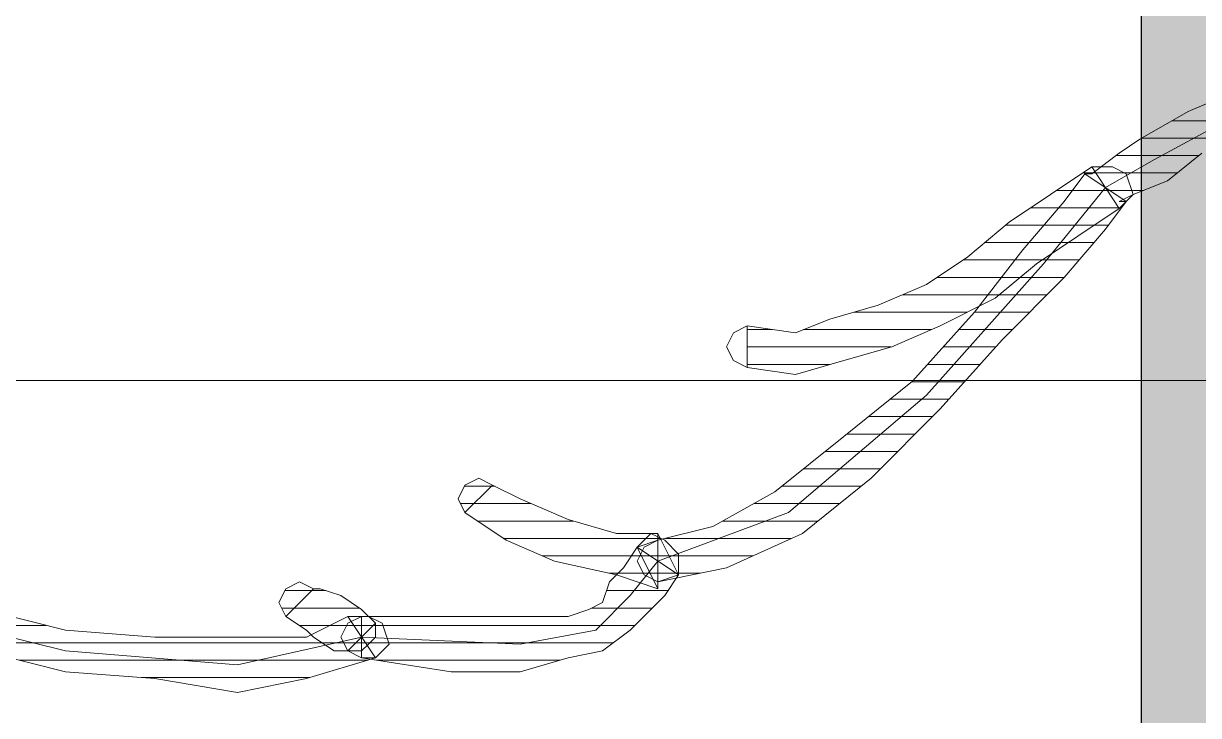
# Model space of a CAD drawing. Header units: centimetres. Extents: x 54005 to 61405, y 90310 to 94744.
# Drawn here: x 56879.86 to 56888.3, y 91995.57 to 92000.54 of the extents above; entities that cross this region are included whole.
import ezdxf

# ---------------------------------------------------------------- set-up
doc = ezdxf.new("R2010")
doc.units = ezdxf.units.CM
doc.header["$LTSCALE"] = 25
doc.layers.get('0').update_dxf_attribs({"lineweight": 0})
doc.layers.add('OC-Mutfak_Ekipman', color=252, linetype='Continuous')
doc.layers.add('OC-Tretuar', color=70, linetype='Continuous')
doc.layers.add('ÖLCULENDIRME', color=115, linetype='Continuous', lineweight=5)
pattern_1 = [(360, (-5108.51305, -673.59423), (1e-16, 0.125), [25])]

# ---------------------------------------------------------------- blocks, each defined once
blk = doc.blocks.new('sıcak servis-180x70x85-130')
at = {"layer": 'OC-Tretuar'}
h = blk.add_hatch(color=7, dxfattribs=at)
h.dxf.hatch_style = 1
h.paths.add_polyline_path([(466744.5381, -82664.4336, 0.414209), (466743.5381, -82665.4336, 0.414214), (466744.5381, -82666.4336), (466922.5381, -82666.4336, 0.414214), (466923.5381, -82665.4336, 0.414218), (466922.5381, -82664.4336)])
h.paths.add_polyline_path([(466744.5381, -82656.4336, 0.414214), (466743.5381, -82657.4336, 0.414218), (466744.5381, -82658.4336), (466922.5381, -82658.4336, 0.414209), (466923.5381, -82657.4336, 0.414214), (466922.5381, -82656.4336)])
h.paths.add_polyline_path([(466744.5381, -82648.4336, 0.414214), (466743.5381, -82649.4336, 0.414214), (466744.5381, -82650.4336), (466922.5381, -82650.4336, 0.414214), (466923.5381, -82649.4336, 0.414214), (466922.5381, -82648.4336)])
h.paths.add_polyline_path([(466922.5381, -82642.4336, 0.414214), (466923.5381, -82641.4336, 0.414214), (466922.5381, -82640.4336), (466744.5381, -82640.4336, 0.414214), (466743.5381, -82641.4336, 0.414214), (466744.5381, -82642.4336)])
h.paths.add_polyline_path([(466744.5381, -82632.4336, 0.414214), (466743.5381, -82633.4336, 0.414214), (466744.5381, -82634.4336), (466922.5381, -82634.4336, 0.414214), (466923.5381, -82633.4336, 0.414214), (466922.5381, -82632.4336)])
at = {"layer": 'OC-Mutfak_Ekipman'}
blk.add_line((466922.5381, -82666.4336), (466744.5381, -82666.4336), dxfattribs=at)
blk = doc.blocks.new('by')
at = {"ltscale": 30}
h = blk.add_hatch(dxfattribs=at)
h.set_pattern_fill('DC_LINES', color=256, scale=0.1, style=0)
h.set_pattern_definition(pattern_1)
edge = h.paths.add_edge_path(flags=0)
edge.add_line((6364.8357, 2248.3521), (6364.7361, 2248.3521))
edge.add_line((6364.7361, 2248.3521), (6365.2312, 2248.5011))
edge.add_line((6365.2312, 2248.5011), (6365.7263, 2248.6004))
edge.add_line((6365.7263, 2248.6004), (6366.32, 2248.5011))
edge.add_line((6366.32, 2248.5011), (6366.9626, 2248.4514))
edge.add_line((6366.9626, 2248.4514), (6367.5564, 2248.3024))
edge.add_line((6367.5564, 2248.3024), (6368.1999, 2248.1534))
edge.add_line((6368.1999, 2248.1534), (6368.7439, 2247.9547))
edge.add_line((6368.7439, 2247.9547), (6369.1394, 2247.8056))
edge.add_line((6369.1394, 2247.8056), (6369.0407, 2247.5076))
edge.add_line((6369.0407, 2247.5076), (6368.6452, 2247.6566))
edge.add_line((6368.6452, 2247.6566), (6368.1003, 2247.8554))
edge.add_line((6368.1003, 2247.8554), (6367.5564, 2248.0044))
edge.add_line((6367.5564, 2248.0044), (6366.9626, 2248.1534))
edge.add_line((6366.9626, 2248.1534), (6366.32, 2248.2031))
edge.add_line((6366.32, 2248.2031), (6365.7263, 2248.2031))
edge.add_line((6365.7263, 2248.2031), (6365.2312, 2248.2031))
edge.add_line((6365.2312, 2248.2031), (6364.9343, 2248.054))
edge.add_line((6364.9343, 2248.054), (6364.8357, 2248.054))
edge.add_line((6364.8357, 2248.054), (6364.9343, 2248.054))
edge.add_line((6364.9343, 2248.054), (6364.7859, 2248.054))
edge.add_line((6364.7859, 2248.054), (6364.6872, 2248.1037))
edge.add_line((6364.6872, 2248.1037), (6364.6374, 2248.2527))
edge.add_line((6364.6374, 2248.2527), (6364.7361, 2248.3521))
h = blk.add_hatch(dxfattribs=at)
h.set_pattern_fill('DC_LINES', color=256, scale=0.1, style=0)
h.set_pattern_definition(pattern_1)
edge = h.paths.add_edge_path(flags=0)
edge.add_line((6369.0407, 2247.5076), (6368.6452, 2247.6566))
edge.add_line((6368.6452, 2247.6566), (6368.1003, 2247.8554))
edge.add_line((6368.1003, 2247.8554), (6367.5564, 2248.0044))
edge.add_line((6367.5564, 2248.0044), (6366.9626, 2248.1534))
edge.add_line((6366.9626, 2248.1534), (6366.32, 2248.2031))
edge.add_line((6366.32, 2248.2031), (6365.7263, 2248.2031))
edge.add_line((6365.7263, 2248.2031), (6365.2312, 2248.2031))
edge.add_line((6365.2312, 2248.2031), (6364.9343, 2248.054))
edge.add_line((6364.9343, 2248.054), (6364.7361, 2248.3521))
edge.add_line((6364.7361, 2248.3521), (6365.2312, 2248.5011))
edge.add_line((6365.2312, 2248.5011), (6365.7263, 2248.6004))
edge.add_line((6365.7263, 2248.6004), (6366.32, 2248.5011))
edge.add_line((6366.32, 2248.5011), (6366.9626, 2248.4514))
edge.add_line((6366.9626, 2248.4514), (6367.5564, 2248.3024))
edge.add_line((6367.5564, 2248.3024), (6368.1999, 2248.1534))
edge.add_line((6368.1999, 2248.1534), (6368.7439, 2247.9547))
edge.add_line((6368.7439, 2247.9547), (6369.1394, 2247.8056))
h = blk.add_hatch(dxfattribs=at)
h.set_pattern_fill('DC_LINES', color=256, scale=0.1, style=0)
h.set_pattern_definition(pattern_1)
edge = h.paths.add_edge_path(flags=0)
edge.add_line((6364.9343, 2248.054), (6364.8357, 2248.054))
edge.add_line((6364.8357, 2248.054), (6364.1921, 2248.054))
edge.add_line((6364.1921, 2248.054), (6363.697, 2248.054))
edge.add_line((6363.697, 2248.054), (6363.3513, 2248.054))
edge.add_line((6363.3513, 2248.054), (6363.2029, 2248.0044))
edge.add_line((6363.2029, 2248.0044), (6363.1042, 2247.9547))
edge.add_line((6363.1042, 2247.9547), (6363.0544, 2247.8056))
edge.add_line((6363.0544, 2247.8056), (6362.9548, 2247.7063))
edge.add_line((6362.9548, 2247.7063), (6362.8562, 2247.5573))
edge.add_line((6362.8562, 2247.5573), (6362.5593, 2247.756))
edge.add_line((6362.5593, 2247.756), (6362.6579, 2247.905))
edge.add_line((6362.6579, 2247.905), (6362.7575, 2248.0044))
edge.add_line((6362.7575, 2248.0044), (6362.906, 2248.1534))
edge.add_line((6362.906, 2248.1534), (6363.1042, 2248.3024))
edge.add_line((6363.1042, 2248.3024), (6363.3513, 2248.3521))
edge.add_line((6363.3513, 2248.3521), (6363.697, 2248.4514))
edge.add_line((6363.697, 2248.4514), (6364.1921, 2248.4514))
edge.add_line((6364.1921, 2248.4514), (6364.8357, 2248.3521))
edge.add_line((6364.8357, 2248.3521), (6364.7361, 2248.3521))
edge.add_line((6364.7361, 2248.3521), (6364.8357, 2248.3521))
edge.add_line((6364.8357, 2248.3521), (6364.9343, 2248.3024))
edge.add_line((6364.9343, 2248.3024), (6364.9841, 2248.2031))
edge.add_line((6364.9841, 2248.2031), (6364.9343, 2248.1037))
edge.add_line((6364.9343, 2248.1037), (6364.8357, 2248.054))
h = blk.add_hatch(dxfattribs=at)
h.set_pattern_fill('DC_LINES', color=256, scale=0.1, style=0)
h.set_pattern_definition(pattern_1)
edge = h.paths.add_edge_path(flags=0)
edge.add_line((6362.7077, 2247.458), (6362.5593, 2247.756))
edge.add_line((6362.5593, 2247.756), (6362.6579, 2247.905))
edge.add_line((6362.6579, 2247.905), (6362.7575, 2248.0044))
edge.add_line((6362.7575, 2248.0044), (6362.906, 2248.1534))
edge.add_line((6362.906, 2248.1534), (6363.1042, 2248.3024))
edge.add_line((6363.1042, 2248.3024), (6363.3513, 2248.3521))
edge.add_line((6363.3513, 2248.3521), (6363.697, 2248.4514))
edge.add_line((6363.697, 2248.4514), (6364.1921, 2248.4514))
edge.add_line((6364.1921, 2248.4514), (6364.8357, 2248.3521))
edge.add_line((6364.8357, 2248.3521), (6364.8357, 2248.054))
edge.add_line((6364.8357, 2248.054), (6364.1921, 2248.054))
edge.add_line((6364.1921, 2248.054), (6363.697, 2248.054))
edge.add_line((6363.697, 2248.054), (6363.3513, 2248.054))
edge.add_line((6363.3513, 2248.054), (6363.2029, 2248.0044))
edge.add_line((6363.2029, 2248.0044), (6363.1042, 2247.9547))
edge.add_line((6363.1042, 2247.9547), (6363.0544, 2247.8056))
edge.add_line((6363.0544, 2247.8056), (6362.9548, 2247.7063))
edge.add_line((6362.9548, 2247.7063), (6362.8562, 2247.5573))
edge.add_line((6362.8562, 2247.5573), (6362.7077, 2247.8554))
edge.add_line((6362.7077, 2247.8554), (6362.8562, 2247.5573))
edge.add_line((6362.8562, 2247.5573), (6362.7575, 2247.458))
edge.add_line((6362.7575, 2247.458), (6362.6579, 2247.5076))
edge.add_line((6362.6579, 2247.5076), (6362.5593, 2247.607))
edge.add_line((6362.5593, 2247.607), (6362.5593, 2247.756))
h = blk.add_hatch(dxfattribs=at)
h.set_pattern_fill('DC_LINES', color=256, scale=0.1, style=0)
h.set_pattern_definition(pattern_1)
edge = h.paths.add_edge_path(flags=0)
edge.add_line((6365.1814, 2247.8554), (6365.1325, 2247.8554))
edge.add_line((6365.1325, 2247.8554), (6364.9841, 2247.905))
edge.add_line((6364.9841, 2247.905), (6364.8357, 2248.0044))
edge.add_line((6364.8357, 2248.0044), (6364.7361, 2248.1037))
edge.add_line((6364.7361, 2248.1037), (6364.9343, 2248.3024))
edge.add_line((6364.9343, 2248.3024), (6365.0329, 2248.3024))
edge.add_line((6365.0329, 2248.3024), (6365.1814, 2248.2031))
edge.add_line((6365.1814, 2248.2031), (6365.2312, 2248.1534))
edge.add_line((6365.2312, 2248.1534), (6365.3796, 2248.054))
h = blk.add_hatch(dxfattribs=at)
h.set_pattern_fill('DC_LINES', color=256, scale=0.1, style=0)
h.set_pattern_definition(pattern_1)
edge = h.paths.add_edge_path(flags=0)
edge.add_line((6365.3796, 2248.054), (6365.4294, 2247.9547))
edge.add_line((6365.4294, 2247.9547), (6365.3796, 2247.8554))
edge.add_line((6365.3796, 2247.8554), (6365.281, 2247.8056))
edge.add_line((6365.281, 2247.8056), (6365.1814, 2247.8554))
h = blk.add_hatch(dxfattribs=at)
h.set_pattern_fill('DC_LINES', color=256, scale=0.1, style=0)
h.set_pattern_definition(pattern_1)
edge = h.paths.add_edge_path(flags=0)
edge.add_line((6363.8952, 2247.1102), (6363.697, 2247.2096))
edge.add_line((6363.697, 2247.2096), (6363.3513, 2247.3586))
edge.add_line((6363.3513, 2247.3586), (6363.0046, 2247.458))
edge.add_line((6363.0046, 2247.458), (6362.7077, 2247.458))
edge.add_line((6362.7077, 2247.458), (6362.7077, 2247.8554))
edge.add_line((6362.7077, 2247.8554), (6363.0046, 2247.756))
edge.add_line((6363.0046, 2247.756), (6363.4499, 2247.6566))
edge.add_line((6363.4499, 2247.6566), (6363.7966, 2247.5076))
edge.add_line((6363.7966, 2247.5076), (6364.0935, 2247.3089))
h = blk.add_hatch(dxfattribs=at)
h.set_pattern_fill('DC_LINES', color=256, scale=0.1, style=0)
h.set_pattern_definition(pattern_1)
edge = h.paths.add_edge_path(flags=0)
edge.add_line((6362.8562, 2247.5573), (6362.7077, 2247.5076))
edge.add_line((6362.7077, 2247.5076), (6362.3122, 2247.4083))
edge.add_line((6362.3122, 2247.4083), (6361.8669, 2247.1599))
edge.add_line((6361.8669, 2247.1599), (6361.3718, 2246.7625))
edge.add_line((6361.3718, 2246.7625), (6360.8777, 2246.3651))
edge.add_line((6360.8777, 2246.3651), (6360.4323, 2245.8684))
edge.add_line((6360.4323, 2245.8684), (6360.0857, 2245.4213))
edge.add_line((6360.0857, 2245.4213), (6359.7888, 2245.0736))
edge.add_line((6359.7888, 2245.0736), (6359.6404, 2244.8748))
edge.add_line((6359.6404, 2244.8748), (6359.3435, 2245.0736))
edge.add_line((6359.3435, 2245.0736), (6359.4919, 2245.2723))
edge.add_line((6359.4919, 2245.2723), (6359.7888, 2245.62))
edge.add_line((6359.7888, 2245.62), (6360.2341, 2246.067))
edge.add_line((6360.2341, 2246.067), (6360.6794, 2246.5639))
edge.add_line((6360.6794, 2246.5639), (6361.1745, 2247.0606))
edge.add_line((6361.1745, 2247.0606), (6361.6687, 2247.458))
edge.add_line((6361.6687, 2247.458), (6362.2136, 2247.7063))
edge.add_line((6362.2136, 2247.7063), (6362.7077, 2247.8056))
edge.add_line((6362.7077, 2247.8056), (6362.5593, 2247.756))
edge.add_line((6362.5593, 2247.756), (6362.7077, 2247.8056))
edge.add_line((6362.7077, 2247.8056), (6362.8064, 2247.756))
edge.add_line((6362.8064, 2247.756), (6362.8562, 2247.6566))
edge.add_line((6362.8562, 2247.6566), (6362.8064, 2247.5573))
edge.add_line((6362.8064, 2247.5573), (6362.7077, 2247.5076))
h = blk.add_hatch(dxfattribs=at)
h.set_pattern_fill('DC_LINES', color=256, scale=0.1, style=0)
h.set_pattern_definition(pattern_1)
edge = h.paths.add_edge_path(flags=0)
edge.add_line((6364.0935, 2247.3089), (6364.1423, 2247.2096))
edge.add_line((6364.1423, 2247.2096), (6364.0935, 2247.1102))
edge.add_line((6364.0935, 2247.1102), (6363.9939, 2247.0606))
edge.add_line((6363.9939, 2247.0606), (6363.8952, 2247.1102))
h = blk.add_hatch(dxfattribs=at)
h.set_pattern_fill('DC_LINES', color=256, scale=0.1, style=0)
h.set_pattern_definition(pattern_1)
edge = h.paths.add_edge_path(flags=0)
edge.add_line((6362.0652, 2245.9677), (6361.7185, 2246.0174))
edge.add_line((6361.7185, 2246.0174), (6361.4714, 2245.918))
edge.add_line((6361.4714, 2245.918), (6361.1247, 2245.8187))
edge.add_line((6361.1247, 2245.8187), (6360.778, 2245.6697))
edge.add_line((6360.778, 2245.6697), (6360.4812, 2245.471))
edge.add_line((6360.4812, 2245.471), (6360.1843, 2245.2226))
edge.add_line((6360.1843, 2245.2226), (6359.8874, 2245.0239))
edge.add_line((6359.8874, 2245.0239), (6359.5905, 2244.8252))
edge.add_line((6359.5905, 2244.8252), (6359.3933, 2245.1232))
edge.add_line((6359.3933, 2245.1232), (6359.6902, 2245.3219))
edge.add_line((6359.6902, 2245.3219), (6359.987, 2245.5206))
edge.add_line((6359.987, 2245.5206), (6360.2839, 2245.7691))
edge.add_line((6360.2839, 2245.7691), (6360.6794, 2245.9677))
edge.add_line((6360.6794, 2245.9677), (6361.0261, 2246.1168))
edge.add_line((6361.0261, 2246.1168), (6361.3718, 2246.2161))
edge.add_line((6361.3718, 2246.2161), (6361.7185, 2246.3154))
edge.add_line((6361.7185, 2246.3154), (6362.0652, 2246.2658))
h = blk.add_hatch(dxfattribs=at)
h.set_pattern_fill('DC_LINES', color=256, scale=0.1, style=0)
h.set_pattern_definition(pattern_1)
edge = h.paths.add_edge_path(flags=0)
edge.add_line((6359.6404, 2244.8748), (6359.5905, 2244.8748))
edge.add_line((6359.5905, 2244.8748), (6359.3933, 2244.7258))
edge.add_line((6359.3933, 2244.7258), (6359.2448, 2244.6265))
edge.add_line((6359.2448, 2244.6265), (6358.8982, 2244.4279))
edge.add_line((6358.8982, 2244.4279), (6358.5525, 2244.2788))
edge.add_line((6358.5525, 2244.2788), (6358.2058, 2244.0802))
edge.add_line((6358.2058, 2244.0802), (6357.8591, 2243.8814))
edge.add_line((6357.8591, 2243.8814), (6357.5622, 2243.7324))
edge.add_line((6357.5622, 2243.7324), (6357.3152, 2243.5337))
edge.add_line((6357.3152, 2243.5337), (6357.1169, 2243.8317))
edge.add_line((6357.1169, 2243.8317), (6357.365, 2244.0304))
edge.add_line((6357.365, 2244.0304), (6357.7605, 2244.1795))
edge.add_line((6357.7605, 2244.1795), (6358.1072, 2244.3781))
edge.add_line((6358.1072, 2244.3781), (6358.4529, 2244.5769))
edge.add_line((6358.4529, 2244.5769), (6358.7995, 2244.7258))
edge.add_line((6358.7995, 2244.7258), (6359.0466, 2244.9246))
edge.add_line((6359.0466, 2244.9246), (6359.2937, 2245.0239))
edge.add_line((6359.2937, 2245.0239), (6359.3933, 2245.0736))
edge.add_line((6359.3933, 2245.0736), (6359.3435, 2245.0736))
for p, q in [((6365.2312, 2248.5011, -4.5045), (6365.7263, 2248.6004, -4.5045)), ((6365.2312, 2248.5011, -4.5045), (6365.7263, 2248.6004, -4.5045)), ((6365.7263, 2248.6004, -4.5045), (6366.32, 2248.5011, -4.5045)), ((6365.7263, 2248.6004, -4.5045), (6366.32, 2248.5011, -4.5045)), ((6364.7361, 2248.3521, -4.5045), (6365.2312, 2248.5011, -4.5045)), ((6364.7361, 2248.3521, -4.5045), (6365.2312, 2248.5011, -4.5045)), ((6366.32, 2248.5011, -4.5045), (6366.9626, 2248.4514, -4.5045)), ((6366.32, 2248.5011, -4.5045), (6366.9626, 2248.4514, -4.5045)), ((6363.3513, 2248.3521, -4.5045), (6363.697, 2248.4514, -4.5045)), ((6363.3513, 2248.3521, -4.5045), (6363.697, 2248.4514, -4.5045)), ((6363.697, 2248.4514, -4.5045), (6364.1921, 2248.4514, -4.5045)), ((6363.697, 2248.4514, -4.5045), (6364.1921, 2248.4514, -4.5045)), ((6364.1921, 2248.4514, -4.5045), (6364.8357, 2248.3521, -4.5045)), ((6364.1921, 2248.4514, -4.5045), (6364.8357, 2248.3521, -4.5045)), ((6366.9626, 2248.4514, -4.5045), (6367.5564, 2248.3024, -4.5045)), ((6366.9626, 2248.4514, -4.5045), (6367.5564, 2248.3024, -4.5045)), ((6363.1042, 2248.3024, -4.5045), (6363.3513, 2248.3521, -4.5045)), ((6363.1042, 2248.3024, -4.5045), (6363.3513, 2248.3521, -4.5045)), ((6364.6374, 2248.2527, -4.5045), (6364.7361, 2248.3521, -4.5045)), ((6364.8357, 2248.3521, -4.5045), (6364.7361, 2248.3521, -4.5045)), ((6364.7361, 2248.3521, -4.5045), (6364.8357, 2248.3521, -4.5045)), ((6364.9343, 2248.054, -4.5045), (6364.7361, 2248.3521, -4.5045)), ((6364.8357, 2248.3521, -4.5045), (6364.7361, 2248.3521, -4.5045)), ((6364.7361, 2248.3521, -4.5045), (6364.8357, 2248.3521, -4.5045)), ((6364.8357, 2248.2031, -4.5045), (6365.7263, 2248.4018, -4.5045)), ((6364.8357, 2248.3521, -4.5045), (6364.9343, 2248.3024, -4.5045)), ((6364.8357, 2248.3521, -4.5045), (6364.8357, 2248.054, -4.5045)), ((6364.8357, 2248.3521, -4.5045), (6364.8357, 2248.3521, -4.5045)), ((6365.7263, 2248.4018, -4.5045), (6366.9626, 2248.3024, -4.5045)), ((6362.906, 2248.1534, -4.5045), (6363.1042, 2248.3024, -4.5045)), ((6362.906, 2248.1534, -4.5045), (6363.1042, 2248.3024, -4.5045)), ((6363.153, 2248.1534, -4.5045), (6363.697, 2248.2527, -4.5045)), ((6363.697, 2248.2527, -4.5045), (6364.8357, 2248.2031, -4.5045)), ((6364.6872, 2248.1037, -4.5045), (6364.6374, 2248.2527, -4.5045)), ((6364.9343, 2248.3024, -4.5045), (6364.7361, 2248.1037, -4.5045)), ((6364.7361, 2248.1037, -4.5045), (6364.9343, 2248.3024, -4.5045)), ((6364.7361, 2248.2031, -4.5045), (6364.7859, 2248.2527, -4.5045)), ((6364.7859, 2248.2527, -4.5045), (6364.8357, 2248.3024, -4.5045)), ((6364.8357, 2248.3024, -4.5045), (6364.9343, 2248.3024, -4.5045)), ((6364.9343, 2248.3024, -4.5045), (6364.9841, 2248.2031, -4.5045)), ((6364.9343, 2248.3024, -4.5045), (6365.0329, 2248.3024, -4.5045)), ((6365.0329, 2248.3024, -4.5045), (6365.1814, 2248.2031, -4.5045)), ((6366.9626, 2248.3024, -4.5045), (6368.1501, 2248.0044, -4.5045)), ((6362.7575, 2248.0044, -4.5045), (6362.906, 2248.1534, -4.5045)), ((6362.7575, 2248.0044, -4.5045), (6362.906, 2248.1534, -4.5045)), ((6362.906, 2247.905, -4.5045), (6363.153, 2248.1534, -4.5045)), ((6364.7361, 2248.1037, -4.5045), (6364.7361, 2248.2031, -4.5045)), ((6364.9841, 2248.2031, -4.5045), (6364.9343, 2248.1037, -4.5045)), ((6365.2312, 2248.2031, -4.5045), (6364.9343, 2248.054, -4.5045)), ((6365.2312, 2248.2031, -4.5045), (6364.9343, 2248.054, -4.5045)), ((6365.1814, 2248.2031, -4.5045), (6365.2312, 2248.1534, -4.5045)), ((6365.7263, 2248.2031, -4.5045), (6365.2312, 2248.2031, -4.5045)), ((6365.7263, 2248.2031, -4.5045), (6365.2312, 2248.2031, -4.5045)), ((6365.2312, 2248.1534, -4.5045), (6365.3796, 2248.054, -4.5045)), ((6366.32, 2248.2031, -4.5045), (6365.7263, 2248.2031, -4.5045)), ((6366.32, 2248.2031, -4.5045), (6365.7263, 2248.2031, -4.5045)), ((6366.9626, 2248.1534, -4.5045), (6366.32, 2248.2031, -4.5045)), ((6366.9626, 2248.1534, -4.5045), (6366.32, 2248.2031, -4.5045)), ((6367.5564, 2248.0044, -4.5045), (6366.9626, 2248.1534, -4.5045)), ((6367.5564, 2248.0044, -4.5045), (6366.9626, 2248.1534, -4.5045)), ((6364.7859, 2248.054, -4.5045), (6364.6872, 2248.1037, -4.5045)), ((6364.7361, 2248.1037, -4.5045), (6364.7361, 2248.1037, -4.5045)), ((6364.8357, 2248.0044, -4.5045), (6364.7361, 2248.1037, -4.5045)), ((6364.9343, 2248.1037, -4.5045), (6364.8357, 2248.054, -4.5045)), ((6362.6579, 2247.905, -4.5045), (6362.7575, 2248.0044, -4.5045)), ((6362.6579, 2247.905, -4.5045), (6362.7575, 2248.0044, -4.5045)), ((6363.2029, 2248.0044, -4.5045), (6363.1042, 2247.9547, -4.5045)), ((6363.2029, 2248.0044, -4.5045), (6363.1042, 2247.9547, -4.5045)), ((6363.3513, 2248.054, -4.5045), (6363.2029, 2248.0044, -4.5045)), ((6363.3513, 2248.054, -4.5045), (6363.2029, 2248.0044, -4.5045)), ((6363.697, 2248.054, -4.5045), (6363.3513, 2248.054, -4.5045)), ((6363.697, 2248.054, -4.5045), (6363.3513, 2248.054, -4.5045)), ((6364.1921, 2248.054, -4.5045), (6363.697, 2248.054, -4.5045)), ((6364.1921, 2248.054, -4.5045), (6363.697, 2248.054, -4.5045)), ((6364.8357, 2248.054, -4.5045), (6364.1921, 2248.054, -4.5045)), ((6364.8357, 2248.054, -4.5045), (6364.1921, 2248.054, -4.5045)), ((6364.9343, 2248.054, -4.5045), (6364.7859, 2248.054, -4.5045)), ((6364.9343, 2248.054, -4.5045), (6364.8357, 2248.054, -4.5045)), ((6364.8357, 2248.054, -4.5045), (6364.9343, 2248.054, -4.5045)), ((6364.9343, 2248.054, -4.5045), (6364.8357, 2248.054, -4.5045)), ((6364.8357, 2248.054, -4.5045), (6364.9343, 2248.054, -4.5045)), ((6364.9841, 2247.905, -4.5045), (6364.8357, 2248.0044, -4.5045)), ((6364.9343, 2248.054, -4.5045), (6364.9343, 2248.054, -4.5045)), ((6365.3796, 2248.054, -4.5045), (6365.1814, 2247.8554, -4.5045)), ((6365.1814, 2247.8554, -4.5045), (6365.3796, 2248.054, -4.5045)), ((6365.3796, 2248.054, -4.5045), (6365.4294, 2247.9547, -4.5045)), ((6365.3796, 2248.054, -4.5045), (6365.3796, 2248.054, -4.5045)), ((6362.5593, 2247.756, -4.5045), (6362.6579, 2247.905, -4.5045)), ((6362.5593, 2247.756, -4.5045), (6362.6579, 2247.905, -4.5045)), ((6362.7077, 2247.6566, -4.5045), (6362.906, 2247.905, -4.5045)), ((6363.1042, 2247.9547, -4.5045), (6363.0544, 2247.8056, -4.5045)), ((6363.1042, 2247.9547, -4.5045), (6363.0544, 2247.8056, -4.5045)), ((6365.1325, 2247.8554, -4.5045), (6364.9841, 2247.905, -4.5045)), ((6365.4294, 2247.9547, -4.5045), (6365.3796, 2247.8554, -4.5045)), ((6362.8562, 2247.5573, -4.5045), (6362.7077, 2247.8554, -4.5045)), ((6362.7077, 2247.8554, -4.5045), (6362.8562, 2247.5573, -4.5045)), ((6362.7077, 2247.458, -4.5045), (6362.7077, 2247.8554, -4.5045)), ((6362.7077, 2247.8554, -4.5045), (6363.0046, 2247.756, -4.5045)), ((6365.1814, 2247.8554, -4.5045), (6365.1325, 2247.8554, -4.5045)), ((6365.1814, 2247.8554, -4.5045), (6365.1814, 2247.8554, -4.5045)), ((6365.281, 2247.8056, -4.5045), (6365.1814, 2247.8554, -4.5045)), ((6365.3796, 2247.8554, -4.5045), (6365.281, 2247.8056, -4.5045)), ((6362.2136, 2247.7063, -4.5045), (6362.7077, 2247.8056, -4.5045)), ((6362.7077, 2247.8056, -4.5045), (6362.5593, 2247.756, -4.5045)), ((6362.5593, 2247.756, -4.5045), (6362.7077, 2247.8056, -4.5045)), ((6362.8562, 2247.5573, -4.5045), (6362.5593, 2247.756, -4.5045)), ((6362.7077, 2247.458, -4.5045), (6362.5593, 2247.756, -4.5045)), ((6362.5593, 2247.607, -4.5045), (6362.5593, 2247.756, -4.5045)), ((6362.5593, 2247.756, -4.5045), (6362.7077, 2247.458, -4.5045)), ((6362.7077, 2247.8056, -4.5045), (6362.8064, 2247.756, -4.5045)), ((6362.8064, 2247.756, -4.5045), (6362.8562, 2247.6566, -4.5045)), ((6363.0544, 2247.8056, -4.5045), (6362.9548, 2247.7063, -4.5045)), ((6363.0544, 2247.8056, -4.5045), (6362.9548, 2247.7063, -4.5045)), ((6363.0046, 2247.756, -4.5045), (6363.4499, 2247.6566, -4.5045)), ((6361.6687, 2247.458, -4.5045), (6362.2136, 2247.7063, -4.5045)), ((6361.7683, 2247.3089, -4.5045), (6362.7077, 2247.6566, -4.5045)), ((6362.8562, 2247.6566, -4.5045), (6362.8064, 2247.5573, -4.5045)), ((6362.9548, 2247.7063, -4.5045), (6362.8562, 2247.5573, -4.5045)), ((6362.9548, 2247.7063, -4.5045), (6362.8562, 2247.5573, -4.5045)), ((6363.4499, 2247.6566, -4.5045), (6363.7966, 2247.5076, -4.5045)), ((6362.6579, 2247.5076, -4.5045), (6362.5593, 2247.607, -4.5045)), ((6362.7077, 2247.5076, -4.5045), (6362.3122, 2247.4083, -4.5045)), ((6362.7575, 2247.458, -4.5045), (6362.6579, 2247.5076, -4.5045)), ((6362.8562, 2247.5573, -4.5045), (6362.7077, 2247.5076, -4.5045)), ((6362.8064, 2247.5573, -4.5045), (6362.7077, 2247.5076, -4.5045)), ((6362.7077, 2247.5076, -4.5045), (6362.8562, 2247.5573, -4.5045)), ((6362.8562, 2247.5573, -4.5045), (6362.7575, 2247.458, -4.5045)), ((6362.8562, 2247.5573, -4.5045), (6362.8562, 2247.5573, -4.5045)), ((6363.7966, 2247.5076, -4.5045), (6364.0935, 2247.3089, -4.5045)), ((6361.1745, 2247.0606, -4.5045), (6361.6687, 2247.458, -4.5045)), ((6362.3122, 2247.4083, -4.5045), (6361.8669, 2247.1599, -4.5045)), ((6362.7077, 2247.458, -4.5045), (6362.7077, 2247.458, -4.5045)), ((6363.0046, 2247.458, -4.5045), (6362.7077, 2247.458, -4.5045)), ((6363.3513, 2247.3586, -4.5045), (6363.0046, 2247.458, -4.5045)), ((6360.778, 2246.4644, -4.5045), (6361.7683, 2247.3089, -4.5045)), ((6363.697, 2247.2096, -4.5045), (6363.3513, 2247.3586, -4.5045)), ((6364.0935, 2247.3089, -4.5045), (6363.8952, 2247.1102, -4.5045)), ((6363.8952, 2247.1102, -4.5045), (6364.0935, 2247.3089, -4.5045)), ((6364.0935, 2247.3089, -4.5045), (6364.1423, 2247.2096, -4.5045)), ((6364.0935, 2247.3089, -4.5045), (6364.0935, 2247.3089, -4.5045)), ((6361.8669, 2247.1599, -4.5045), (6361.3718, 2246.7625, -4.5045)), ((6363.8952, 2247.1102, -4.5045), (6363.697, 2247.2096, -4.5045)), ((6364.1423, 2247.2096, -4.5045), (6364.0935, 2247.1102, -4.5045)), ((6360.6794, 2246.5639, -4.5045), (6361.1745, 2247.0606, -4.5045)), ((6363.8952, 2247.1102, -4.5045), (6363.8952, 2247.1102, -4.5045)), ((6363.9939, 2247.0606, -4.5045), (6363.8952, 2247.1102, -4.5045)), ((6364.0935, 2247.1102, -4.5045), (6363.9939, 2247.0606, -4.5045)), ((6361.3718, 2246.7625, -4.5045), (6360.8777, 2246.3651, -4.5045)), ((6360.2341, 2246.067, -4.5045), (6360.6794, 2246.5639, -4.5045)), ((6359.9372, 2245.5206, -4.5045), (6360.778, 2246.4644, -4.5045)), ((6360.8777, 2246.3651, -4.5045), (6360.4323, 2245.8684, -4.5045)), ((6361.3718, 2246.2161, -4.5045), (6361.7185, 2246.3154, -4.5045)), ((6361.7185, 2246.3154, -4.5045), (6362.0652, 2246.2658, -4.5045)), ((6361.0261, 2246.1168, -4.5045), (6361.3718, 2246.2161, -4.5045)), ((6362.0652, 2246.2658, -4.5045), (6362.1638, 2246.2161, -4.5045)), ((6362.0652, 2245.9677, -4.5045), (6362.0652, 2246.2658, -4.5045)), ((6362.0652, 2246.2658, -4.5045), (6362.0652, 2246.2658, -4.5045)), ((6362.0652, 2246.2658, -4.5045), (6362.0652, 2245.9677, -4.5045)), ((6362.1638, 2246.2161, -4.5045), (6362.2136, 2246.1168, -4.5045)), ((6359.7888, 2245.62, -4.5045), (6360.2341, 2246.067, -4.5045)), ((6360.6794, 2245.9677, -4.5045), (6361.0261, 2246.1168, -4.5045)), ((6362.2136, 2246.1168, -4.5045), (6362.1638, 2246.0174, -4.5045)), ((6360.2839, 2245.7691, -4.5045), (6360.6794, 2245.9677, -4.5045)), ((6361.7185, 2246.0174, -4.5045), (6361.4714, 2245.918, -4.5045)), ((6362.0652, 2245.9677, -4.5045), (6361.7185, 2246.0174, -4.5045)), ((6362.1638, 2246.0174, -4.5045), (6362.0652, 2245.9677, -4.5045)), ((6362.0652, 2245.9677, -4.5045), (6362.0652, 2245.9677, -4.5045)), ((6361.4714, 2245.918, -4.5045), (6361.1247, 2245.8187, -4.5045)), ((6360.4323, 2245.8684, -4.5045), (6360.0857, 2245.4213, -4.5045)), ((6361.1247, 2245.8187, -4.5045), (6360.778, 2245.6697, -4.5045)), ((6359.987, 2245.5206, -4.5045), (6360.2839, 2245.7691, -4.5045)), ((6359.4919, 2245.2723, -4.5045), (6359.7888, 2245.62, -4.5045)), ((6360.778, 2245.6697, -4.5045), (6360.4812, 2245.471, -4.5045)), ((6359.4919, 2244.9743, -4.5045), (6359.9372, 2245.5206, -4.5045)), ((6359.6902, 2245.3219, -4.5045), (6359.987, 2245.5206, -4.5045)), ((6360.4812, 2245.471, -4.5045), (6360.1843, 2245.2226, -4.5045)), ((6360.0857, 2245.4213, -4.5045), (6359.7888, 2245.0736, -4.5045)), ((6359.3933, 2245.1232, -4.5045), (6359.6902, 2245.3219, -4.5045)), ((6359.3435, 2245.0736, -4.5045), (6359.4919, 2245.2723, -4.5045)), ((6360.1843, 2245.2226, -4.5045), (6359.8874, 2245.0239, -4.5045)), ((6359.2937, 2245.0239, -4.5045), (6359.3933, 2245.1232, -4.5045)), ((6359.5905, 2244.8252, -4.5045), (6359.3933, 2245.1232, -4.5045)), ((6359.3933, 2245.1232, -4.5045), (6359.5905, 2244.8252, -4.5045)), ((6359.2937, 2245.0239, -4.5045), (6359.3933, 2245.0736, -4.5045)), ((6359.6404, 2244.8748, -4.5045), (6359.3435, 2245.0736, -4.5045)), ((6359.3933, 2245.0736, -4.5045), (6359.3435, 2245.0736, -4.5045)), ((6359.3435, 2245.0736, -4.5045), (6359.6404, 2244.8748, -4.5045)), ((6359.7888, 2245.0736, -4.5045), (6359.6404, 2244.8748, -4.5045)), ((6359.0466, 2244.9246, -4.5045), (6359.2937, 2245.0239, -4.5045)), ((6359.1452, 2244.7755, -4.5045), (6359.4919, 2244.9743, -4.5045)), ((6359.3435, 2244.8748, -4.5045), (6359.2937, 2245.0239, -4.5045)), ((6359.8874, 2245.0239, -4.5045), (6359.5905, 2244.8252, -4.5045)), ((6358.7995, 2244.7258, -4.5045), (6359.0466, 2244.9246, -4.5045)), ((6359.4421, 2244.8252, -4.5045), (6359.3435, 2244.8748, -4.5045)), ((6359.5905, 2244.8748, -4.5045), (6359.3933, 2244.7258, -4.5045)), ((6359.6404, 2244.8748, -4.5045), (6359.5905, 2244.8748, -4.5045)), ((6359.6404, 2244.8748, -4.5045), (6359.6404, 2244.8748, -4.5045)), ((6358.5027, 2244.4279, -4.5045), (6359.1452, 2244.7755, -4.5045)), ((6359.5905, 2244.8252, -4.5045), (6359.4421, 2244.8252, -4.5045)), ((6359.5905, 2244.8252, -4.5045), (6359.5905, 2244.8252, -4.5045)), ((6359.3933, 2244.7258, -4.5045), (6359.2448, 2244.6265, -4.5045)), ((6359.2448, 2244.6265, -4.5045), (6358.8982, 2244.4279, -4.5045)), ((6358.8982, 2244.4279, -4.5045), (6358.5525, 2244.2788, -4.5045))]:
    blk.add_line(p, q, dxfattribs=at)
at = {"ltscale": 30, "elevation": -4.5045}
blk.add_lwpolyline([(6379.3575, 2199.3592), (6358.3575, 2199.3592, -0.414214), (6353.3575, 2204.3592), (6353.3575, 2241.3592, -0.414214), (6358.3575, 2246.3592), (6379.3575, 2246.3592, -0.414214), (6384.3575, 2241.3592), (6384.3575, 2204.3592, -0.414214)], format="xyb", close=True, dxfattribs=at)
at = {"ltscale": 30}
blk.add_circle((6374.1782, 2236.1122, -4.5045), 9, dxfattribs=at)

msp = doc.modelspace()

# ---------------------------------------------------------------- linework, layer by layer
at = {"layer": 'ÖLCULENDIRME'}
msp.add_line((56887.894, 92217.6024), (56887.894, 91619.6024), dxfattribs=at)

# ---------------------------------------------------------------- block references
at = {"layer": 'ÖLCULENDIRME', "rotation": 180}
msp.add_blockref('by', (63247.1276, 94244.3382, 4.5045), dxfattribs=at)
at = {"layer": 'ÖLCULENDIRME', "extrusion": (0, 0, -1), "zscale": -1, "rotation": 90.00373483684704}
msp.add_blockref('sıcak servis-180x70x85-130', (-139523.8912, -374891.3659), dxfattribs=at)

doc.saveas('drawing.dxf')
